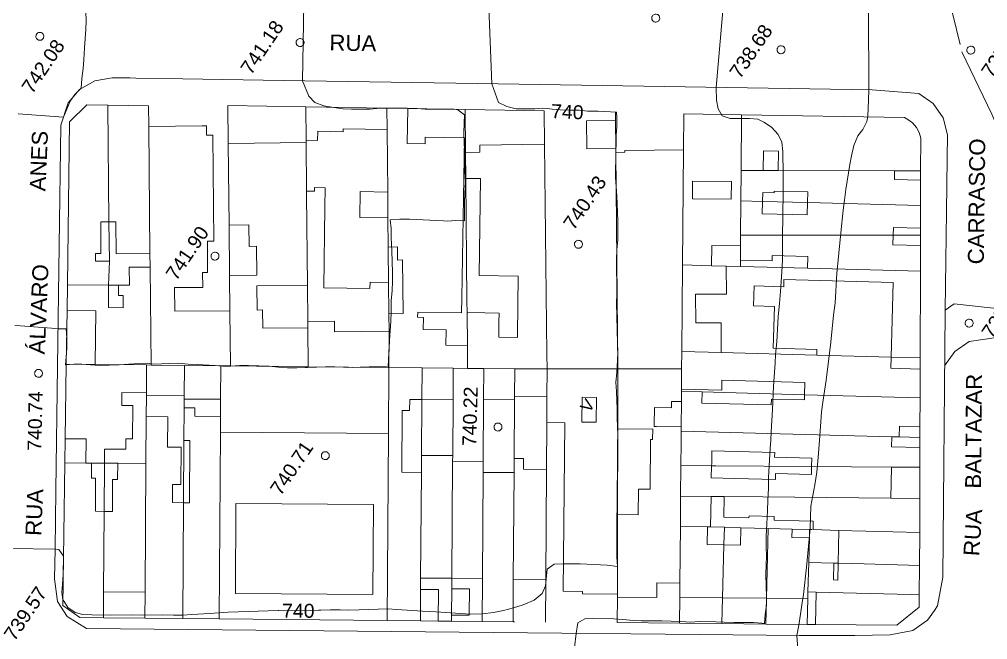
# Model space of a CAD drawing. Header units: metres. Extents: x 325024 to 7190115, y 7391967 to 10157759.
# Drawn here: x 325823.6 to 325945.3, y 7392948.6 to 7393026.6 of the extents above; entities that cross this region are included whole.
import ezdxf
from ezdxf.enums import TextEntityAlignment as Align

# ---------------------------------------------------------------- set-up
doc = ezdxf.new("R2010")
doc.units = ezdxf.units.M
doc.linetypes.add('T09', pattern=[17, 10, -2, 3, -2])
doc.layers.get('0').update_dxf_attribs({"lineweight": 18})
for name, color, linetype, lineweight in [('100_SIST_VIARIO_MEIO_FIO', 1, 'Continuous', 18), ('108_SEP_FIS_CANT_CENT_ILHA', 7, 'Continuous', 18), ('160_P_SIMP_ASF_TOP', 7, 'Continuous', 18), ('206_MURO_E_MURO_ARRIMO', 7, 'Continuous', 18), ('214_PROJ_BEIRAL_EDIF', 10, 'Continuous', 18), ('508_LM_SETOR_FISCAL', 136, 'T09', 18), ('600_CURVA_MESTRA', 14, 'Continuous', 18), ('602_CURVA_MESTRA_TOP', 24, 'Continuous', 18), ('604_CURVA_INTERM', 7, 'Continuous', 18), ('606_PTO_COTADO', 7, 'Continuous', 18), ('608_PTO_COTADO_INTERVIA', 1, 'Continuous', 18), ('624_SEGM_CURVA_MESTRA', 14, 'Continuous', 18), ('626_SEGM_CURVA_INTERM', 7, 'Continuous', 18)]:
    doc.layers.add(name, color=color, linetype=linetype, lineweight=lineweight)
doc.styles.add('Style-Arial', font='arial.ttf', dxfattribs={"height": 1.75})

# ---------------------------------------------------------------- blocks, each defined once
blk = doc.blocks.new('SP09')
at = {"color": 0, "linetype": 'Continuous'}
blk.add_lwpolyline([(-0.03, -0.51), (-0.14, -0.49), (-0.24, -0.46), (-0.31, -0.42), (-0.35, -0.39), (-0.42, -0.31), (-0.47, -0.24), (-0.51, -0.15), (-0.52, -0.09), (-0.52, 0.03), (-0.51, 0.11), (-0.48, 0.2), (-0.44, 0.27), (-0.4, 0.33), (-0.32, 0.39), (-0.23, 0.44), (-0.15, 0.48), (-0.1, 0.48), (-0.03, 0.48), (0.08, 0.48), (0.19, 0.44), (0.27, 0.4), (0.35, 0.32), (0.41, 0.23), (0.46, 0.11), (0.48, 0.03), (0.48, -0.03), (0.47, -0.08), (0.44, -0.21), (0.38, -0.3), (0.31, -0.38), (0.23, -0.44), (0.1, -0.49), (0.02, -0.51)], close=True, dxfattribs=at)
blk = doc.blocks.new('SP10')
at = {"color": 0, "linetype": 'Continuous'}
blk.add_lwpolyline([(-0.03, -0.51), (-0.14, -0.49), (-0.24, -0.46), (-0.31, -0.42), (-0.35, -0.39), (-0.42, -0.31), (-0.47, -0.24), (-0.51, -0.15), (-0.52, -0.09), (-0.52, 0.03), (-0.51, 0.11), (-0.48, 0.2), (-0.44, 0.27), (-0.4, 0.33), (-0.32, 0.39), (-0.23, 0.44), (-0.15, 0.48), (-0.1, 0.48), (-0.03, 0.48), (0.08, 0.48), (0.19, 0.44), (0.27, 0.4), (0.35, 0.32), (0.41, 0.23), (0.46, 0.11), (0.48, 0.03), (0.48, -0.03), (0.47, -0.08), (0.44, -0.21), (0.38, -0.3), (0.31, -0.38), (0.23, -0.44), (0.1, -0.49), (0.02, -0.51)], close=True, dxfattribs=at)

msp = doc.modelspace()

# ---------------------------------------------------------------- linework, layer by layer
at = {"layer": '100_SIST_VIARIO_MEIO_FIO'}
for points in [[(325837.48, 7393019.244), (325835.262, 7393019.28), (325833.088, 7393018.89), (325831.166, 7393017.795), (325829.718, 7393016.121), (325828.803, 7393013.329), (325828.382, 7392982.961), (325828.17, 7392967.406), (325828.069, 7392959.999), (325828.018, 7392956.296), (325828.399, 7392953.425), (325829.579, 7392951.562), (325832.018, 7392950.025), (325883.16, 7392949.53), (325909.085, 7392949.282), (325921.677, 7392949.162), (325928.624, 7392949.155), (325933.071, 7392949.232), (325935.94, 7392949.812), (325937.75, 7392951.082), (325938.628, 7392952.313)], [(325939.979, 7392990.069), (325940.138, 7393002.446), (325940.228, 7393009.117), (325940.268, 7393012.082), (325939.74, 7393014.219), (325938.478, 7393016.034), (325936.672, 7393017.311), (325930.811, 7393017.731), (325881.184, 7393018.536), (325856.742, 7393018.932), (325844.15, 7393019.136), (325838.224, 7393019.232), (325837.48, 7393019.244)], [(325938.628, 7392952.313), (325939.035, 7392952.883), (325939.679, 7392956.49), (325939.977, 7392989.846), (325939.979, 7392990.069)]]:
    msp.add_lwpolyline(points, dxfattribs=at)
at = {"layer": '108_SEP_FIS_CANT_CENT_ILHA'}
msp.add_lwpolyline([(325939.978, 7392990.069), (325941.124, 7392990.844), (325949.062, 7392989.977), (325950.161, 7392987.167), (325943.021, 7392986.139), (325941.187, 7392984.855), (325939.916, 7392983.047)], dxfattribs=at)
at = {"layer": '206_MURO_E_MURO_ARRIMO'}
for p, q in [((325849.815, 7393015.776), (325859.597, 7393015.617)), ((325859.597, 7393015.617), (325869.799, 7393015.452)), ((325872.429, 7393015.409), (325879.635, 7393015.293)), ((325879.635, 7393015.293), (325889.584, 7393015.131)), ((325936.901, 7393006.403), (325936.904, 7393007.557)), ((325936.88, 7392998.179), (325936.883, 7392999.474)), ((325936.883, 7392999.474), (325936.885, 7393000.347)), ((325936.844, 7392984.063), (325936.872, 7392994.959)), ((325829.579, 7392990.031), (325829.487, 7392983.278)), ((325936.841, 7392982.65), (325936.844, 7392984.063)), ((325936.819, 7392974.047), (325936.822, 7392975.411)), ((325829.359, 7392973.902), (325829.318, 7392970.86)), ((325936.816, 7392972.783), (325936.819, 7392974.047)), ((325936.799, 7392966.399), (325936.809, 7392970.317)), ((325834.162, 7392951.384), (325839.368, 7392951.333)), ((325848.714, 7392951.243), (325869.826, 7392951.038)), ((325876.243, 7392950.976), (325877.933, 7392950.96)), ((325877.933, 7392950.96), (325881.761, 7392950.922)), ((325885.66, 7392950.885), (325885.826, 7392950.883)), ((325898.767, 7392950.783), (325906.59, 7392950.709)), ((325906.59, 7392950.709), (325911.915, 7392950.66)), ((325911.915, 7392950.66), (325917.422, 7392950.608)), ((325917.422, 7392950.608), (325922.634, 7392950.559)), ((325922.634, 7392950.559), (325923.678, 7392950.55))]:
    msp.add_line(p, q, dxfattribs=at)
for points in [[(325849.859, 7393011.052), (325849.815, 7393015.776)], [(325859.637, 7393011.424), (325859.597, 7393015.617)], [(325879.635, 7393015.293), (325879.686, 7393009.891)], [(325889.584, 7393015.131), (325889.631, 7393010.905)], [(325898.543, 7393014.921), (325898.553, 7393013.89)], [(325898.586, 7393010.375), (325898.591, 7393009.891)], [(325879.716, 7393006.622), (325879.86, 7392991.2)], [(325917.025, 7393003.731), (325922.671, 7393003.583)], [(325834.855, 7393001.153), (325834.901, 7392996.235)], [(325850.015, 7392994.414), (325849.955, 7393000.75)], [(325936.883, 7392999.474), (325933.461, 7392999.478)], [(325914.236, 7392995.555), (325914.242, 7392996.35)], [(325912.467, 7392995.602), (325914.236, 7392995.555)], [(325914.236, 7392995.555), (325922.68, 7392995.333)], [(325870.041, 7392989.602), (325870.004, 7392993.545)], [(325836.051, 7392993.194), (325834.808, 7392993.202)], [(325859.85, 7392988.632), (325859.807, 7392993.171)], [(325879.86, 7392991.2), (325879.874, 7392989.758)], [(325933.216, 7392984.159), (325936.844, 7392984.063)], [(325839.553, 7392979.338), (325839.535, 7392976.672)], [(325844.311, 7392978.88), (325844.304, 7392977.793)], [(325874.144, 7392971.808), (325874.19, 7392978.831)], [(325878.07, 7392971.782), (325878.116, 7392978.805)], [(325881.893, 7392971.051), (325881.945, 7392978.853)], [(325885.795, 7392971.423), (325885.843, 7392978.827)], [(325909.42, 7392979.772), (325922.312, 7392979.433)], [(325889.861, 7392970.034), (325889.899, 7392975.927)], [(325934.216, 7392974.116), (325936.819, 7392974.047)], [(325844.277, 7392973.667), (325844.225, 7392965.857)], [(325834.29, 7392970.827), (325834.25, 7392964.769)], [(325835.949, 7392970.816), (325834.29, 7392970.827)], [(325911.141, 7392970.502), (325910.623, 7392970.505)], [(325923.203, 7392970.415), (325911.141, 7392970.502)], [(325912.234, 7392962.762), (325910.477, 7392962.808)], [(325912.176, 7392960.563), (325912.234, 7392962.762)], [(325914.302, 7392962.707), (325912.234, 7392962.762)], [(325922.948, 7392962.48), (325920.752, 7392962.537)], [(325922.948, 7392962.48), (325922.92, 7392961.425)], [(325923.277, 7392962.471), (325922.948, 7392962.48)], [(325926.53, 7392958.251), (325925.987, 7392958.265)], [(325877.96, 7392955.048), (325877.969, 7392956.352)], [(325889.734, 7392950.853), (325889.769, 7392956.165)], [(325898.767, 7392950.783), (325898.774, 7392953.973)], [(325906.59, 7392950.709), (325906.617, 7392953.96)], [(325911.915, 7392950.66), (325912.001, 7392953.908)], [(325917.422, 7392950.608), (325917.508, 7392953.856)], [(325922.634, 7392950.559), (325922.72, 7392953.806)], [(325877.933, 7392950.96), (325877.938, 7392951.724)]]:
    msp.add_lwpolyline(points, dxfattribs=at)
at = {"layer": '214_PROJ_BEIRAL_EDIF'}
for points in [[(325834.901, 7392996.235), (325834.808, 7392993.202), (325829.622, 7392993.237), (325829.902, 7393013.734), (325832.054, 7393015.856), (325834.718, 7393015.82), (325834.855, 7393001.153), (325833.813, 7393001.144), (325833.85, 7392997.168), (325833.161, 7392997.162), (325833.17, 7392996.219)], [(325840.012, 7392997.174), (325839.862, 7393013.16), (325839.838, 7393015.75), (325834.718, 7393015.82), (325834.855, 7393001.153), (325835.719, 7393001.162), (325835.756, 7392997.134)], [(325914.257, 7392998.157), (325914.269, 7392999.499), (325914.304, 7393003.803), (325914.336, 7393007.627), (325914.394, 7393014.603), (325907.122, 7393014.72), (325907.084, 7393010.203), (325906.964, 7392995.747), (325910.622, 7392995.65), (325910.643, 7392998.187)], [(325917.095, 7393007.618), (325914.336, 7393007.627), (325914.394, 7393014.603), (325934.856, 7393014.271), (325935.293, 7393014.036), (325935.893, 7393013.589), (325936.378, 7393013.026), (325936.725, 7393012.378), (325936.914, 7393011.679), (325936.904, 7393007.557), (325933.633, 7393007.567), (325918.982, 7393007.612), (325919.046, 7393010.053), (325917.16, 7393010.103)], [(325898.586, 7393010.375), (325898.553, 7393013.89), (325894.901, 7393013.856), (325894.934, 7393010.341)], [(325907.084, 7393010.203), (325899.721, 7393010.134), (325899.723, 7393009.902), (325898.591, 7393009.891), (325898.845, 7392982.68), (325906.856, 7392982.694), (325906.874, 7392984.853), (325906.964, 7392995.747)], [(325922.671, 7393003.583), (325922.706, 7393004.915), (325918.488, 7393005.026), (325918.482, 7393004.807), (325917.054, 7393004.844), (325917.025, 7393003.731), (325914.304, 7393003.803), (325914.336, 7393007.627), (325917.095, 7393007.618), (325918.982, 7393007.612), (325933.633, 7393007.567), (325933.605, 7393006.49), (325936.901, 7393006.403), (325936.893, 7393003.208)], [(325908.226, 7393006.285), (325908.208, 7393004.047), (325913.102, 7393004.006), (325913.12, 7393006.244)], [(325933.461, 7392999.478), (325914.269, 7392999.499), (325914.304, 7393003.803), (325917.025, 7393003.731), (325916.984, 7393002.178), (325922.63, 7393002.029), (325922.671, 7393003.583), (325936.893, 7393003.208), (325936.885, 7393000.347), (325933.486, 7393000.436)], [(325914.269, 7392999.499), (325914.257, 7392998.157), (325914.242, 7392996.35), (325918.217, 7392996.245), (325918.235, 7392996.913), (325922.718, 7392996.795), (325922.68, 7392995.333), (325936.872, 7392994.959), (325936.88, 7392998.179), (325933.429, 7392998.27), (325933.461, 7392999.478)], [(325911.844, 7392984.722), (325906.874, 7392984.853), (325906.964, 7392995.747), (325910.622, 7392995.65), (325912.467, 7392995.602), (325912.5, 7392992.086), (325908.597, 7392992.05), (325908.63, 7392988.454), (325911.809, 7392988.484)], [(325833.117, 7392983.239), (325839.578, 7392983.169), (325840.143, 7392983.163), (325840.028, 7392995.468), (325837.402, 7392995.443), (325837.423, 7392993.185), (325836.051, 7392993.194), (325836.037, 7392991.891), (325836.659, 7392991.884), (325836.643, 7392990.365), (325834.777, 7392990.386), (325834.808, 7392993.202), (325829.622, 7392993.237), (325829.579, 7392990.031), (325833.19, 7392989.992)], [(325933.216, 7392984.159), (325923.855, 7392984.406), (325923.874, 7392985.116), (325918.371, 7392985.261), (325918.51, 7392990.529), (325915.893, 7392990.598), (325915.959, 7392993.105), (325919.687, 7392993.007), (325919.71, 7392993.907), (325933.463, 7392993.545)], [(325859.85, 7392988.632), (325859.857, 7392987.856), (325859.903, 7392982.949), (325870.035, 7392982.839), (325870.062, 7392987.397), (325863.213, 7392987.333), (325863.2, 7392988.663)], [(325922.312, 7392979.433), (325922.353, 7392980.979), (325911.922, 7392981.254), (325911.889, 7392979.987), (325906.835, 7392980.12), (325906.856, 7392982.694), (325906.874, 7392984.853), (325911.844, 7392984.722), (325923.855, 7392984.406), (325933.216, 7392984.159), (325933.178, 7392982.747), (325936.841, 7392982.65), (325936.831, 7392979.05)], [(325839.555, 7392979.675), (325839.578, 7392983.169), (325833.117, 7392983.239), (325829.487, 7392983.278), (325829.359, 7392973.902), (325831.973, 7392973.885), (325831.953, 7392970.843), (325832.654, 7392970.838), (325834.29, 7392970.827), (325834.301, 7392972.583), (325836.984, 7392972.565), (325836.992, 7392973.904), (325837.825, 7392973.899), (325837.852, 7392978.076), (325836.474, 7392978.085), (325836.485, 7392979.695)], [(325839.555, 7392979.675), (325839.578, 7392983.169), (325840.143, 7392983.163), (325844.339, 7392983.117), (325844.314, 7392979.307), (325839.553, 7392979.338)], [(325844.314, 7392979.307), (325844.311, 7392978.88), (325848.896, 7392978.85), (325848.924, 7392983.068), (325844.339, 7392983.117)], [(325848.896, 7392978.85), (325848.882, 7392976.696), (325848.869, 7392974.714), (325869.981, 7392974.575), (325870.035, 7392982.839), (325859.903, 7392982.949), (325850.121, 7392983.055), (325848.924, 7392983.068)], [(325874.19, 7392978.831), (325874.216, 7392982.793), (325870.035, 7392982.839), (325869.981, 7392974.575), (325869.826, 7392951.038), (325874.007, 7392950.998), (325874.033, 7392954.964), (325874.042, 7392956.378), (325874.13, 7392969.662), (325871.674, 7392969.679), (325871.725, 7392977.437), (325872.658, 7392977.431), (325872.667, 7392978.841)], [(325878.116, 7392978.805), (325874.19, 7392978.831), (325874.216, 7392982.793), (325878.142, 7392982.751)], [(325885.846, 7392979.187), (325885.869, 7392982.667), (325881.97, 7392982.709), (325881.945, 7392978.853), (325885.843, 7392978.827)], [(325885.869, 7392982.667), (325889.944, 7392982.664), (325889.921, 7392979.16), (325885.846, 7392979.187)], [(325894.352, 7392979.105), (325894.322, 7392975.995), (325896.118, 7392975.978), (325896.148, 7392979.088)], [(325922.312, 7392979.433), (325922.295, 7392978.776), (325918.135, 7392978.886), (325918.115, 7392978.151), (325909.383, 7392978.381), (325909.42, 7392979.772), (325906.832, 7392979.841), (325906.822, 7392978.565), (325906.796, 7392975.407), (325906.791, 7392974.838), (325933.269, 7392974.14), (325934.216, 7392974.116), (325934.252, 7392975.478), (325936.822, 7392975.411), (325936.831, 7392979.05)], [(325844.225, 7392965.857), (325844.129, 7392951.287), (325848.714, 7392951.243), (325848.869, 7392974.714), (325848.882, 7392976.696), (325845.652, 7392976.717), (325845.659, 7392977.784), (325844.304, 7392977.793), (325844.277, 7392973.667), (325845.015, 7392973.662), (325844.964, 7392965.852)], [(325839.496, 7392970.793), (325839.535, 7392976.672), (325842.25, 7392976.654), (325842.225, 7392972.851), (325843.918, 7392972.839), (325843.887, 7392968.124), (325842.861, 7392968.131), (325842.847, 7392965.866), (325844.225, 7392965.857), (325844.129, 7392951.287), (325839.368, 7392951.333), (325839.39, 7392954.602)], [(325877.969, 7392956.352), (325878.065, 7392971.076), (325878.07, 7392971.782), (325874.144, 7392971.808), (325874.13, 7392969.662), (325874.042, 7392956.378)], [(325885.795, 7392971.423), (325885.783, 7392969.647), (325885.694, 7392956.191), (325889.769, 7392956.165), (325889.861, 7392970.034), (325886.964, 7392970.053), (325886.973, 7392971.415)], [(325834.183, 7392954.636), (325834.25, 7392964.769), (325833.154, 7392964.777), (325833.181, 7392968.941), (325832.641, 7392968.944), (325832.654, 7392970.838), (325831.953, 7392970.843), (325829.318, 7392970.86), (325829.073, 7392952.923), (325831.184, 7392951.413), (325834.162, 7392951.384)], [(325834.25, 7392964.769), (325834.183, 7392954.636), (325839.39, 7392954.602), (325839.496, 7392970.793), (325835.949, 7392970.816), (325835.935, 7392968.753), (325835.313, 7392968.757), (325835.287, 7392964.763)], [(325881.797, 7392956.327), (325881.884, 7392969.673), (325881.893, 7392971.051), (325878.065, 7392971.076), (325877.969, 7392956.352)], [(325881.797, 7392956.327), (325881.884, 7392969.673), (325885.783, 7392969.647), (325885.694, 7392956.191), (325885.66, 7392950.885), (325881.761, 7392950.922)], [(325910.127, 7392962.817), (325910.477, 7392962.808), (325910.578, 7392966.647), (325906.723, 7392966.683), (325906.692, 7392962.908)], [(325850.818, 7392965.762), (325868.114, 7392965.648), (325868.039, 7392954.332), (325850.743, 7392954.445)], [(325906.692, 7392962.908), (325910.127, 7392962.817), (325910.069, 7392960.619), (325912.176, 7392960.563), (325912.001, 7392953.908), (325906.617, 7392953.96), (325906.632, 7392955.743)], [(325917.508, 7392953.856), (325917.739, 7392962.617), (325914.302, 7392962.707), (325914.244, 7392960.509), (325912.176, 7392960.563), (325912.001, 7392953.908)], [(325917.739, 7392962.617), (325917.508, 7392953.856), (325922.72, 7392953.806), (325922.742, 7392954.649), (325922.839, 7392958.348), (325922.92, 7392961.425), (325920.724, 7392961.483), (325920.752, 7392962.537)], [(325874.033, 7392954.964), (325874.007, 7392950.998), (325876.243, 7392950.976), (325876.269, 7392954.949)], [(325877.96, 7392955.048), (325877.938, 7392951.724), (325880.148, 7392951.71), (325880.169, 7392955.033)]]:
    msp.add_lwpolyline(points, close=True, dxfattribs=at)
for points in [[(325871.125, 7392996.98), (325871.116, 7392998.003), (325869.963, 7392997.992), (325869.928, 7393001.648), (325869.898, 7393004.907), (325869.824, 7393012.763), (325869.799, 7393015.452), (325872.429, 7393015.409), (325872.358, 7393011.009), (325874.59, 7393010.973), (325874.604, 7393011.814), (325879.546, 7393011.734), (325879.22, 7392991.624)], [(325846.579, 7393013.223), (325839.862, 7393013.16)], [(325839.862, 7393013.16), (325840.012, 7392997.174), (325840.028, 7392995.468), (325840.143, 7392983.163), (325844.339, 7392983.117), (325848.924, 7392983.068), (325850.121, 7392983.055), (325850.056, 7392989.983), (325843.137, 7392989.919), (325843.109, 7392992.885), (325846.65, 7392992.919), (325846.632, 7392994.804), (325847.261, 7392994.81), (325847.224, 7392998.718), (325848.025, 7392998.726), (325847.9, 7393012.056), (325847.131, 7393012.049), (325847.124, 7393012.862)], [(325847.124, 7393012.862), (325847.12, 7393013.228), (325846.579, 7393013.223)], [(325859.697, 7393005.023), (325859.64, 7393011.116), (325859.637, 7393011.424), (325861.087, 7393011.4), (325861.105, 7393012.545), (325864.289, 7393012.493), (325864.295, 7393012.853), (325869.824, 7393012.763), (325869.898, 7393004.907), (325866.44, 7393004.963), (325866.388, 7393001.705), (325869.928, 7393001.648), (325869.963, 7392997.992), (325869.965, 7392997.748)], [(325859.857, 7392987.856), (325859.903, 7392982.949), (325850.121, 7392983.055), (325850.056, 7392989.983), (325850.015, 7392994.414), (325853.427, 7392994.446), (325853.393, 7392998.088), (325852.465, 7392998.079), (325852.439, 7393000.773), (325849.955, 7393000.75), (325849.859, 7393011.024), (325849.901, 7393011.025)], [(325849.901, 7393011.025), (325859.64, 7393011.116), (325859.697, 7393005.023), (325859.701, 7393004.54)], [(325889.631, 7393010.905), (325881.481, 7393010.814), (325881.491, 7393009.91), (325879.686, 7393009.891), (325879.716, 7393006.622), (325881.58, 7393006.592), (325881.382, 7392994.417), (325886.313, 7392994.337), (325886.205, 7392987.002)], [(325889.923, 7392984.542), (325889.631, 7393010.905)], [(325859.701, 7393004.54), (325859.807, 7392993.171), (325853.453, 7392993.111), (325853.482, 7392990.074), (325854.161, 7392990.08), (325854.182, 7392987.803), (325859.857, 7392987.856)], [(325862.013, 7393003.01), (325862.052, 7393005.436), (325860.699, 7393005.457), (325860.692, 7393005.007), (325859.697, 7393005.023)], [(325869.965, 7392997.748), (325870.004, 7392993.545), (325867.683, 7392993.583), (325867.67, 7392992.775), (325861.848, 7392992.869), (325862.013, 7393003.01)], [(325879.913, 7392985.6), (325879.94, 7392982.731), (325878.142, 7392982.751), (325874.216, 7392982.793), (325870.035, 7392982.839), (325870.062, 7392987.397), (325870.041, 7392989.602), (325871.836, 7392989.619), (325871.773, 7392996.367), (325871.131, 7392996.361), (325871.125, 7392996.98)], [(325879.22, 7392991.624), (325879.189, 7392989.724), (325873.669, 7392989.814), (325873.659, 7392989.167), (325874.4, 7392989.155), (325874.375, 7392987.624), (325877.233, 7392987.577), (325877.202, 7392985.644), (325879.913, 7392985.6)], [(325882.094, 7392989.722), (325879.874, 7392989.758), (325879.913, 7392985.6), (325879.94, 7392982.731), (325881.97, 7392982.709), (325885.869, 7392982.667), (325889.944, 7392982.664), (325889.923, 7392984.542)], [(325883.881, 7392988.539), (325883.9, 7392989.693), (325882.094, 7392989.722)], [(325886.205, 7392987.002), (325886.199, 7392986.611), (325883.851, 7392986.649), (325883.881, 7392988.539)], [(325892.753, 7392982.669), (325889.944, 7392982.664), (325889.921, 7392979.16), (325889.899, 7392975.927), (325892.168, 7392975.906), (325891.966, 7392954.724), (325894.408, 7392954.701), (325894.405, 7392954.393), (325898.775, 7392954.351)], [(325898.835, 7392978.644), (325898.845, 7392982.68), (325892.753, 7392982.669)], [(325898.835, 7392978.644), (325898.845, 7392982.68), (325906.856, 7392982.694), (325906.835, 7392980.12), (325906.832, 7392979.841), (325906.822, 7392978.565), (325905.581, 7392978.577), (325905.574, 7392977.786), (325903.434, 7392977.806), (325903.413, 7392975.615)], [(325906.632, 7392955.743), (325903.739, 7392955.771), (325903.722, 7392953.926), (325898.774, 7392953.973), (325898.775, 7392954.351), (325898.8, 7392964.357), (325901.385, 7392964.333), (325901.416, 7392967.576), (325902.888, 7392967.562), (325902.947, 7392973.791), (325903.205, 7392973.789), (325903.218, 7392975.116), (325898.827, 7392975.158), (325898.835, 7392978.644)], [(325898.775, 7392954.351), (325898.8, 7392964.357), (325898.827, 7392975.158), (325898.835, 7392978.644)], [(325903.413, 7392975.615), (325903.412, 7392975.44), (325903.682, 7392975.437)], [(325903.682, 7392975.437), (325906.796, 7392975.407), (325906.791, 7392974.838), (325906.779, 7392973.388)], [(325906.779, 7392973.388), (325906.791, 7392974.838), (325933.269, 7392974.14), (325933.236, 7392972.877), (325936.816, 7392972.783), (325936.809, 7392970.317), (325933.241, 7392970.343), (325923.203, 7392970.415), (325923.23, 7392971.437), (325918.54, 7392971.56), (325918.556, 7392972.15), (325910.672, 7392972.358), (325910.632, 7392970.839)], [(325906.779, 7392973.388), (325906.755, 7392970.533), (325906.723, 7392966.683), (325906.692, 7392962.908), (325906.632, 7392955.743)], [(325910.623, 7392970.505), (325906.755, 7392970.533), (325906.779, 7392973.388)], [(325917.059, 7392966.586), (325912.218, 7392966.631), (325910.578, 7392966.647), (325906.723, 7392966.683), (325906.755, 7392970.533), (325910.623, 7392970.505)], [(325910.623, 7392970.505), (325910.583, 7392968.996), (325913.534, 7392968.918)], [(325910.632, 7392970.839), (325910.623, 7392970.505)], [(325913.534, 7392968.918), (325918.642, 7392968.783), (325918.662, 7392969.539), (325923.176, 7392969.42), (325923.203, 7392970.415), (325933.241, 7392970.343), (325933.138, 7392966.434), (325917.059, 7392966.586)], [(325917.059, 7392966.586), (325912.218, 7392966.631), (325912.15, 7392964.023), (325915.318, 7392963.939), (325915.325, 7392964.209), (325918.5, 7392964.125), (325918.488, 7392963.644), (325921.629, 7392963.562)], [(325933.138, 7392966.434), (325917.059, 7392966.586)], [(325921.629, 7392963.562), (325923.408, 7392963.515), (325923.381, 7392962.468), (325926.639, 7392962.382), (325936.786, 7392962.115), (325936.789, 7392962.507), (325936.799, 7392966.399), (325933.138, 7392966.434)], [(325926.639, 7392962.382), (325926.583, 7392960.283)], [(325929.784, 7392958.165), (325936.75, 7392957.982), (325936.786, 7392962.115), (325926.639, 7392962.382)], [(325926.583, 7392960.283), (325926.53, 7392958.251), (325929.784, 7392958.165)], [(325925.987, 7392958.265), (325922.839, 7392958.348), (325922.742, 7392954.649), (325923.785, 7392954.622), (325935.609, 7392954.311)], [(325929.784, 7392958.165), (325926.53, 7392958.251), (325926.474, 7392956.127), (325925.931, 7392956.141), (325925.987, 7392958.265)], [(325935.609, 7392954.311), (325936.718, 7392954.281), (325936.75, 7392957.982), (325929.784, 7392958.165)], [(325935.609, 7392954.311), (325923.785, 7392954.622), (325923.678, 7392950.55), (325933.899, 7392950.454), (325936.704, 7392952.744), (325936.711, 7392953.581)], [(325936.718, 7392954.281), (325935.609, 7392954.311)], [(325936.711, 7392953.581), (325936.718, 7392954.281)]]:
    msp.add_lwpolyline(points, dxfattribs=at)
at = {"layer": '508_LM_SETOR_FISCAL'}
msp.add_lwpolyline([(325941.161, 7393143.475), (325941.44, 7393108.64), (325939.487, 7393033.169), (325942.087, 7393022.54), (325945.845, 7393014.681), (325956.704, 7392988.8), (325981.741, 7392934.196), (325988.126, 7392919.56)], dxfattribs=at)
at = {"layer": '600_CURVA_MESTRA', "elevation": 740}
for points in [[(325882.598, 7393028.09), (325882.996, 7393018.506), (325883.845, 7393016.177), (325884.871, 7393015.661), (325886.049, 7393015.366), (325888.383, 7393015.369), (325889.404, 7393015.459), (325889.972, 7393015.399)], [(325895.03, 7393015.089), (325895.065, 7393015.086), (325896.358, 7393015.056), (325898.666, 7393014.945), (325898.706, 7393014.22), (325898.707, 7393013.161), (325898.629, 7393012.048), (325898.626, 7393011.017), (325898.578, 7393009.988), (325898.555, 7393006.721), (325898.708, 7393004.424), (325898.813, 7393001.295), (325898.851, 7393000.086), (325898.844, 7392998.908), (325898.707, 7392997.685), (325898.651, 7392996.44), (325898.648, 7392995.305), (325898.707, 7392993.304), (325898.722, 7392992.01), (325898.661, 7392990.993), (325898.797, 7392985.91), (325898.813, 7392984.791), (325898.802, 7392983.76), (325898.723, 7392982.177), (325898.591, 7392981.019), (325898.679, 7392979.818), (325898.725, 7392978.717)], [(325898.725, 7392978.717), (325898.74, 7392977.612), (325898.741, 7392976.528), (325898.842, 7392974.371), (325898.807, 7392973.255), (325898.797, 7392971.116), (325898.801, 7392969.864), (325898.749, 7392967.527), (325898.736, 7392965.177), (325898.715, 7392964.019), (325898.724, 7392962.721), (325898.699, 7392960.315), (325898.713, 7392959.061), (325898.784, 7392957.837), (325897.512, 7392957.998), (325894.115, 7392958.157), (325893.015, 7392958.188), (325891.947, 7392958.193), (325890.819, 7392958.145), (325889.958, 7392957.518), (325889.754, 7392955.417), (325889.317, 7392954.463), (325888.317, 7392953.597), (325886.917, 7392953.004), (325885.723, 7392952.661), (325884.447, 7392952.319), (325883.192, 7392952.06), (325881.797, 7392951.908), (325880.353, 7392951.856), (325879.054, 7392951.91), (325875.942, 7392952.149), (325874.264, 7392952.213), (325871.055, 7392952.452), (325869.923, 7392952.519), (325866.306, 7392952.375), (325864.99, 7392952.336), (325863.937, 7392952.374), (325862.725, 7392952.39), (325861.476, 7392952.361), (325861.196, 7392952.348)], [(325856.13, 7392952.29), (325853.62, 7392952.213), (325852.338, 7392952.199), (325849.823, 7392952.086), (325847.493, 7392951.913), (325845.255, 7392951.807), (325844.148, 7392951.739), (325842.979, 7392951.731), (325841.567, 7392951.769), (325839.05, 7392951.73), (325837.648, 7392951.772), (325835.021, 7392951.737), (325832.681, 7392951.755), (325831.565, 7392951.805), (325830.586, 7392952.053), (325829.686, 7392952.667), (325829.214, 7392953.435), (325829.068, 7392953.633), (325828.944, 7392954.63), (325829.003, 7392955.632), (325829.096, 7392956.829), (325829.133, 7392959.121), (325828.559, 7392959.989), (325828.069, 7392960.015), (325822.61, 7392960.094)]]:
    msp.add_lwpolyline(points, dxfattribs=at)
at = {"layer": '604_CURVA_INTERM', "flags": 128}
for points, elevation in [([(325917.703, 7392966.16), (325917.762, 7392967.656), (325917.764, 7392969.007), (325917.973, 7392972.67), (325918.062, 7392973.722), (325918.13, 7392974.767), (325918.273, 7392977.591), (325918.402, 7392980.517), (325918.62, 7392983.39), (325918.659, 7392984.465), (325918.806, 7392986.09), (325919, 7392989.277), (325919.139, 7392990.895), (325919.295, 7392992.389), (325919.45, 7392994.87), (325919.52, 7392996.32), (325919.531, 7392999.153), (325919.606, 7393004.905), (325919.618, 7393007.197), (325919.583, 7393010.014), (325919.435, 7393011.173), (325918.986, 7393012.144), (325918.168, 7393013.066), (325917.2, 7393013.692), (325916.422, 7393014.065), (325915.394, 7393014.13), (325914.228, 7393014.141), (325912.947, 7393014.129), (325911.941, 7393014.47), (325911.451, 7393015.379), (325911.232, 7393016.454), (325911.199, 7393018.049), (325912.127, 7393028.631)], 739), ([(325831.938, 7393027.511), (325831.979, 7393026.479), (325831.927, 7393025.352), (325831.783, 7393023.014)], 742), ([(325870.404, 7392997.458), (325870.349, 7392999.206), (325870.336, 7393000.323), (325870.223, 7393001.431), (325871.411, 7393001.506), (325872.631, 7393001.509), (325876.906, 7393001.291), (325877.392, 7393001.263), (325878.462, 7393001.31), (325879.554, 7393001.3), (325879.546, 7393003.626), (325879.612, 7393004.76), (325879.666, 7393006.136), (325879.595, 7393007.545), (325879.642, 7393008.806), (325879.548, 7393010.107), (325879.505, 7393011.128), (325879.491, 7393012.356), (325879.513, 7393013.567), (325879.55, 7393014.596), (325878.723, 7393015.251), (325878.241, 7393015.341), (325876.855, 7393015.317), (325874.604, 7393015.316), (325873.597, 7393015.397), (325872.327, 7393015.431), (325870.057, 7393015.443), (325868.967, 7393015.439), (325867.638, 7393015.335), (325866.621, 7393015.305), (325865.331, 7393015.304), (325864.3, 7393015.351), (325863.13, 7393015.511), (325861.871, 7393015.749), (325860.735, 7393016.16), (325859.965, 7393016.938), (325859.176, 7393018.892), (325859.349, 7393028.548)], 741), ([(325923.016, 7392962.644), (325923.1, 7392965.432), (325923.599, 7392968.109), (325923.846, 7392969.689), (325924.037, 7392971.553), (325924.194, 7392973.702), (325924.344, 7392976.027), (325924.456, 7392977.26), (325924.62, 7392978.512), (325925.03, 7392981.248), (325925.601, 7392986.039), (325925.933, 7392989.429), (325926.138, 7392990.967), (325926.347, 7392994.666), (325926.852, 7392999.793), (325927.163, 7393002.631), (325927.348, 7393003.868), (325927.486, 7393005.212), (325927.657, 7393006.292), (325928.022, 7393008.387), (325928.232, 7393009.454), (325928.525, 7393010.774), (325929.019, 7393011.97), (325929.652, 7393012.764), (325930.145, 7393013.772), (325930.266, 7393014.379), (325930.35, 7393016.449), (325930.392, 7393017.738), (325930.365, 7393027.577)], 738), ([(325827.64, 7392987.782), (325828.448, 7392987.718), (325829.473, 7392987.69), (325829.566, 7392986.534), (325829.555, 7392985.3), (325829.482, 7392984.138), (325829.398, 7392983.172), (325830.443, 7392983.279), (325831.459, 7392983.29), (325832.526, 7392983.192), (325833.661, 7392983.12), (325834.872, 7392983.136), (325836.126, 7392983.183), (325838.551, 7392983.367), (325839.667, 7392983.376), (325840.475, 7392983.286), (325842.514, 7392983.36), (325843.594, 7392983.403), (325844.83, 7392983.271), (325845.929, 7392983.227), (325848.213, 7392983.092), (325849.129, 7392983.028), (325850.149, 7392983.028), (325851.253, 7392983.089), (325852.395, 7392983.11), (325853.679, 7392983.079), (325854.995, 7392983), (325856.171, 7392982.892), (325857.295, 7392982.816), (325858.474, 7392982.793), (325859.529, 7392982.841), (325859.817, 7392982.869), (325862.08, 7392982.939), (325863.265, 7392982.935), (325865.415, 7392982.861), (325866.429, 7392982.872), (325867.568, 7392982.932), (325869.733, 7392982.951), (325869.969, 7392982.853), (325870.006, 7392983.931), (325870.1, 7392985.145), (325870.119, 7392986.326), (325870.281, 7392988.615), (325870.334, 7392989.831), (325870.345, 7392991.237), (325870.47, 7392992.519), (325870.503, 7392993.64), (325870.503, 7392994.844), (325870.404, 7392997.458)], 741), ([(325892.751, 7392942.372), (325893.584, 7392949.43), (325893.796, 7392950.775), (325894.688, 7392951.275), (325895.821, 7392951.305), (325898.336, 7392951.244), (325899.466, 7392951.195), (325900.785, 7392951.044), (325901.793, 7392951.001), (325904.359, 7392950.992), (325905.544, 7392950.973), (325906.754, 7392950.932), (325907.997, 7392950.85), (325909.045, 7392950.916), (325911.148, 7392950.87), (325912.197, 7392950.849), (325913.438, 7392950.787), (325915.871, 7392950.795), (325916.92, 7392950.721), (325917.278, 7392950.677), (325917.353, 7392951.808), (325917.515, 7392952.978), (325917.527, 7392954.016), (325917.475, 7392955.369), (325917.446, 7392956.861), (325917.499, 7392958.016), (325917.51, 7392959.182), (325917.486, 7392960.261), (325917.494, 7392961.61), (325917.559, 7392963.22), (325917.655, 7392964.889), (325917.703, 7392966.16)], 739), ([(325921.874, 7392942.035), (325921.334, 7392949.166), (325921.604, 7392950.469), (325921.781, 7392951.847), (325921.985, 7392953.012), (325922.188, 7392954.32), (325922.57, 7392957.761), (325922.904, 7392961.258), (325923.016, 7392962.644)], 738)]:
    msp.add_lwpolyline(points, dxfattribs=dict(at, elevation=elevation))
at = {"layer": '604_CURVA_INTERM'}
for points, elevation in [([(325831.783, 7393023.014), (325831.683, 7393021.532), (325831.589, 7393020.453), (325831.448, 7393019.188), (325831.359, 7393017.951), (325830.546, 7393017.165), (325829.955, 7393016.335), (325829.123, 7393014.306), (325823.43, 7393014.747)], 742), ([(325823.031, 7392988.143), (325823.741, 7392988.088)], 741)]:
    msp.add_lwpolyline(points, dxfattribs=dict(at, elevation=elevation))
at = {"layer": '624_SEGM_CURVA_MESTRA', "elevation": 740}
for points in [[(325889.972, 7393015.399), (325890.571, 7393015.336), (325891.597, 7393015.253), (325892.748, 7393015.204), (325893.981, 7393015.18), (325895.03, 7393015.089)], [(325861.196, 7392952.348), (325860.23, 7392952.305), (325858.913, 7392952.274), (325856.228, 7392952.293), (325856.13, 7392952.29)]]:
    msp.add_lwpolyline(points, dxfattribs=at)
at = {"layer": '626_SEGM_CURVA_INTERM', "elevation": 741}
msp.add_lwpolyline([(325823.741, 7392988.088), (325827.64, 7392987.782)], dxfattribs=at)

# ---------------------------------------------------------------- block references
at = {"layer": '606_PTO_COTADO', "rotation": 55.83005668387076}
for p in [(325858.888, 7393023.726, 741.185), (325919.36, 7393022.818, 738.67), (325893.883, 7392998.366, 740.435), (325848.185, 7392996.877, 741.89), (325943.01, 7392988.452, 737.235), (325826.011, 7392982.143, 740.745), (325883.77, 7392975.392, 740.22), (325862.061, 7392971.792, 740.715)]:
    msp.add_blockref('SP09', p, dxfattribs=at)
at = {"layer": '608_PTO_COTADO_INTERVIA', "rotation": 55.83005668387076}
for p in [(325903.602, 7393026.788, 739.1), (325826.177, 7393024.504, 742.085), (325943.22, 7393022.771, 737.76)]:
    msp.add_blockref('SP10', p, dxfattribs=at)

# ---------------------------------------------------------------- texts
at = {"layer": '160_P_SIMP_ASF_TOP', "style": 'Style-Arial'}
for s, rotation, p in [('RUA', 358.79992, (325862.572, 7393023.706)), ('ANES', 87.55515, (325825.866, 7393005.006)), ('CARRASCO', 89.30602, (325943.841, 7392995.817)), ('ÁLVARO', 87.55515, (325825.779, 7392984.508)), ('BALTAZAR', 89.48776, (325943.496, 7392967.622)), ('RUA', 87.55515, (325825.34, 7392961.693)), ('RUA', 86.25406, (325943.268, 7392959.158))]:
    msp.add_text(s, height=2, rotation=rotation, dxfattribs=at).set_placement(p, align=Align.MIDDLE_LEFT)
at = {"layer": '214_PROJ_BEIRAL_EDIF', "style": 'Style-Arial'}
msp.add_text('V', height=1.5, rotation=55.83006, dxfattribs=at).set_placement((325895.243, 7392977.062))
at = {"layer": '602_CURVA_MESTRA_TOP', "style": 'Style-Arial'}
for rotation, p in [(357.43205, (325892.49, 7393014.996)), (359.59944, (325858.663, 7392952.276))]:
    msp.add_text('740', height=1.75, rotation=rotation, dxfattribs=at).set_placement(p, align=Align.MIDDLE_CENTER)
at = {"layer": '606_PTO_COTADO', "style": 'Style-Arial'}
for s, rotation, p in [('741.18', 55.83006, (325854.1, 7393023.099, 741.185)), ('738.68', 55.83006, (325915.57, 7393022.601, 738.67)), ('740.43', 55.83006, (325894.683, 7393003.574, 740.435)), ('741.90', 55.83006, (325844.692, 7392997.234, 741.89)), ('737.23', 55.83006, (325947.264, 7392989.922, 737.235)), ('740.22', 88.38492, (325880.252, 7392976.709, 740.22)), ('740.74', 88.74494, (325825.563, 7392976.117, 740.745)), ('740.71', 55.83006, (325857.818, 7392970.209, 740.715))]:
    msp.add_text(s, height=1.75, rotation=rotation, dxfattribs=at).set_placement(p, align=Align.MIDDLE_CENTER)
at = {"layer": '608_PTO_COTADO_INTERVIA', "style": 'Style-Arial'}
for s, p in [('737.77', (325947.225, 7393022.717, 737.76)), ('742.08', (325826.574, 7393020.713, 742.085)), ('739.57', (325824.351, 7392951.924, 739.56))]:
    msp.add_text(s, height=1.75, rotation=55.83006, dxfattribs=at).set_placement(p, align=Align.MIDDLE_CENTER)

doc.saveas('drawing.dxf')
